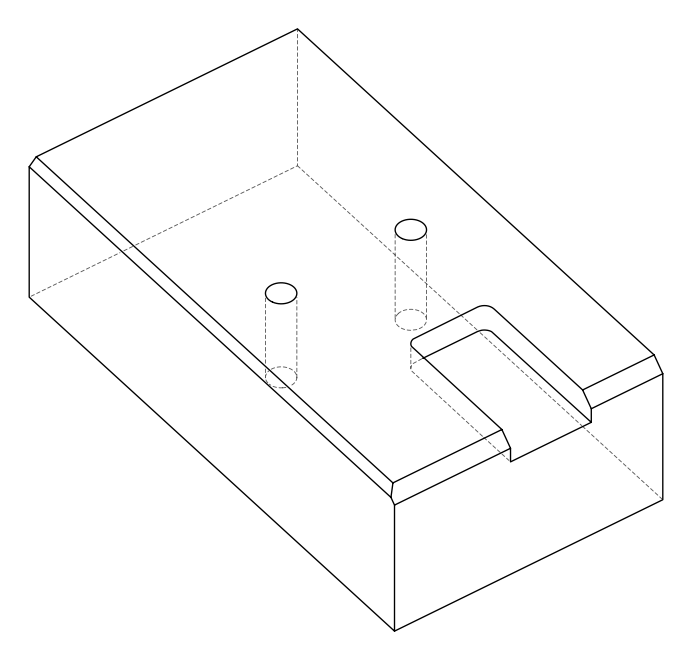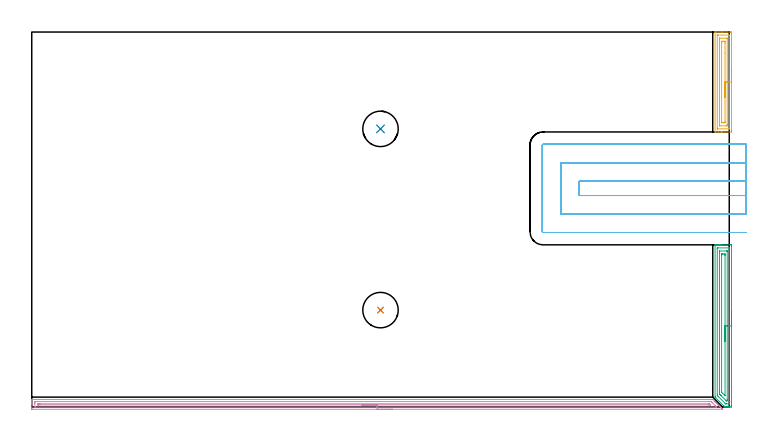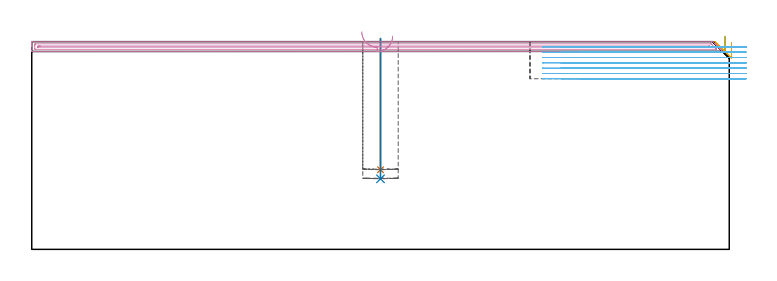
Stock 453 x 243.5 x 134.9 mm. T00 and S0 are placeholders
(PLAN: 6 operations, 2 tool changes, 31.1 min)
(1 INDEXABLE_INSERT_DRILL_BLIND_HOLE_FROM_SOLID | STEP1POCKET | NXT0302_017 | 0.34 min | 34412 mm3)
(2 INDEXABLE_INSERT_DRILL_BLIND_HOLE_FROM_SOLID_1 | STEP1POCKET_1 | NXT0302_017 | 0.37 min | 36862 mm3)
(3 AREA_MILL | FG_CHAMFER_SURFACE | UGT0205_001 | 3.56 min | 6374 mm3)
(4 AREA_MILL_1 | FG_CHAMFER_SURFACE_1 | UGT0205_001 | 10.86 min | 9110 mm3)
(5 AREA_MILL_2 | FG_CHAMFER_SURFACE_2 | UGT0205_001 | 2.33 min | 4062 mm3)
(6 MILL_SLOT | SLOT_PARTIAL_RECTANGULAR | UGT0201_008 | Follow Part, ap 4, ae 75% | 13.65 min | 227132 mm3)
(TOOL NXT0302_017 | Index. Insert Drill 23mm [880-D2300L25-05] | D23 PA176 FL115 Z2)
(TOOL UGT0205_001 | Chamfer Mill 20 x 3 x 45 deg. | D20 FL50 Z2)
(TOOL UGT0201_008 | End Mill 16 mm | D16 FL32 Z4)
(OP 1 INDEXABLE_INSERT_DRILL_BLIND_HOLE_FROM_SOLID)
G17 G21 G94 G90
T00 M6
G54
G17 G0 G90 X226.5 Y62.9 S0 M3
G43 Z144.9 H1
G94 G81 G98 Z51.7 F250. R136.9
G80
M5
M2
(OP 2 INDEXABLE_INSERT_DRILL_BLIND_HOLE_FROM_SOLID_1)
G17 G21 G94 G90
T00 M6
G54
G17 G0 G90 X226.5 Y180.6 S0 M3
G43 Z144.9 H1
G94 G81 G98 Z45.8 F250. R136.9
G80
M5
M2
(OP 3 AREA_MILL)
G17 G21 G94 G90
T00 M6
G54
G17 G0 G90 X454.5 Y62.65 S1061 M3
G43 Z144.9 H0
Z134.2
G94 G1 Y62.612 Z133.328 F250.
Y62.498 Z132.464
Y62.309 Z131.612
Y62.047 Z130.78
Y61.713 Z129.974
Y61.31 Z129.2
Y60.842 Z128.464
Y60.31 Z127.772
Y59.721 Z127.129
Y59.078 Z126.54
Y58.386 Z126.009
Y57.65 Z125.54
Y56.876 Z125.137
Y56.07 Z124.803
Y55.238 Z124.541
Y54.387 Z124.352
Y53.522 Z124.238
Y52.65 Z124.2
Y0.973
X454.499 Y0.574 Z124.201
X454.493 Y0.089 Z124.202
X454.49 Y0.008 Z124.205
X454.012 Y0. Z124.682
X453.384 Z125.313
X453.128 Z125.569
X452.5 Z126.197
X452.244 Z126.452
X451.733 Z126.966
X451.36 Z127.339
X450.593 Z128.107
X450.284 Z128.416
X450.239 Y0.002 Z128.461
X450.193 Y0.01 Z128.505
X450.034 Y0.165 Z128.662
X449.592 Y0.608 Z129.108
X444.273 Y5.927 Z134.427
X443.89 Y6.311 Z134.808
X443.806 Y6.399 Z134.892
X443.8 Y6.805 Z134.9
Y105.171
X443.803 Y105.291 Z134.888
X443.812 Y105.293 Z134.879
X444.082 Y105.3 Z134.617
X444.799 Z133.9
X445.545 Z133.155
X446.056 Z132.64
X446.311 Z132.385
X446.94 Z131.757
X447.196 Z131.502
X447.824 Z130.87
X453.443 Z125.254
X454.012 Y105.296 Z124.685
X454.491 Y105.292 Z124.206
X454.494 Y105.211 Z124.203
X454.499 Y104.726 Z124.201
X454.5 Y104.235 Z124.2
Y52.65
X453.086 Z125.614
Y2.354
X453.083 Y2.142 Z125.617
X453.081 Y2.038 Z125.619
X453.079 Y2.018 Z125.621
X453.047 Y2.01 Z125.653
X452.947 Y2.007 Z125.753
X452.595 Y2.001 Z126.105
X451.36 Z127.34
X450.824 Y2.004 Z127.876
X450.654 Y2.01 Z128.046
X450.476 Y2.18 Z128.224
X450.297 Y2.354 Z128.403
X445.845 Y6.805 Z132.855
X445.632 Y7.024 Z133.068
X445.221 Y7.446 Z133.479
X445.215 Y7.652 Z133.485
Y7.695
X445.214 Y102.946 Z133.486
X445.217 Y103.158 Z133.483
X445.219 Y103.263 Z133.481
X445.22 Y103.282 Z133.48
X445.253 Y103.29 Z133.447
X445.352 Y103.293 Z133.348
X445.705 Y103.299 Z132.995
X452.777 Z125.923
X452.975 Y103.294 Z125.725
X453.055 Y103.29 Z125.645
X453.079 Y103.285 Z125.621
X453.081 Y103.25 Z125.619
X453.084 Y103.163 Z125.616
X453.086 Y102.989 Z125.614
Y102.946
Y52.65
X451.671 Z127.029
Y4.711
X451.67 Y4.135 Z127.03
X451.668 Y4.057 Z127.032
X451.665 Y4.02 Z127.035
X451.661 Y4.01 Z127.039
X451.627 Y4.007 Z127.073
X451.493 Y4.001 Z127.207
X451.36 Y4.002 Z127.34
X451.227 Y4.005 Z127.473
X451.138 Y4.01 Z127.562
X451.091 Y4.02 Z127.609
X451.066 Y4.041 Z127.634
X450.966 Y4.135 Z127.734
X447.824 Y7.275 Z130.876
X447.404 Y7.695 Z131.296
X446.94 Y8.165 Z131.76
X446.732 Y8.38 Z131.968
X446.635 Y8.486 Z132.065
X446.633 Y8.586 Z132.067
X446.63 Y8.897 Z132.07
X446.629 Y9.476 Z132.071
X446.628 Y9.789 Z132.072
X446.629 Y100.589 Z132.071
X446.63 Y101.165 Z132.07
X446.632 Y101.243 Z132.068
X446.635 Y101.28 Z132.065
X446.639 Y101.29 Z132.061
X446.673 Y101.293 Z132.027
X446.807 Y101.299 Z131.893
X451.36 Y101.3 Z127.34
X451.494 Y101.298 Z127.206
X451.583 Y101.295 Z127.117
X451.652 Y101.29 Z127.048
X451.665 Y101.281 Z127.035
X451.667 Y101.269 Z127.033
X451.669 Y101.165 Z127.031
X451.671 Y100.852 Z127.029
Y52.65
X450.257 Z128.443
Y7.482
X450.255 Y7.375 Z128.445
X450.253 Y7.323 Z128.447
X450.252 Y7.311 Z128.448
X450.24 Y7.321 Z128.46
X449.855 Y7.695 Z128.845
X448.708 Y8.842 Z129.992
X448.083 Y9.476 Z130.617
X448.049 Y9.522 Z130.651
X448.047 Y9.56 Z130.653
X448.045 Y9.643 Z130.655
X448.043 Y9.811 Z130.657
Y10.146
Y98.495
X448.045 Y99.163 Z130.655
X448.047 Y99.26 Z130.653
X448.049 Y99.282 Z130.651
X448.06 Y99.29 Z130.64
X448.108 Y99.293 Z130.592
X448.308 Y99.297 Z130.392
X448.708 Y99.3 Z129.992
X448.792 Z129.908
X449.676 Z129.024
X450.019 Y99.299 Z128.681
X450.19 Y99.297 Z128.51
X450.232 Y99.294 Z128.468
X450.249 Y99.29 Z128.451
X450.251 Y99.28 Z128.449
X450.253 Y99.223 Z128.447
X450.257 Y98.716 Z128.443
Y98.495
Y52.65
Y51.778 Z128.481
Y50.914 Z128.595
Y50.062 Z128.783
Y49.23 Z129.046
Y48.424 Z129.38
Y47.65 Z129.782
Y46.914 Z130.251
Y46.222 Z130.782
Y45.579 Z131.372
Y44.99 Z132.015
Y44.459 Z132.707
Y43.99 Z133.443
Y43.587 Z134.217
Y43.253 Z135.023
Y42.991 Z135.855
Y42.802 Z136.706
Y42.688 Z137.571
Y42.65 Z138.443
G0 Z144.9
M5
M2
(OP 4 AREA_MILL_1)
G17 G21 G94 G90
T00 M6
G54
G17 G0 G90 X234.35 Y-1.5 S1061 M3
G43 Z144.9 H0
Z138.5
G94 G1 X234.312 Z137.628 F250.
X234.198 Z136.764
X234.009 Z135.912
X233.747 Z135.08
X233.413 Z134.274
X233.01 Z133.5
X232.541 Z132.764
X232.01 Z132.072
X231.421 Z131.429
X230.778 Z130.84
X230.086 Z130.308
X229.35 Z129.84
X228.576 Z129.437
X227.77 Z129.103
X226.938 Z128.841
X226.086 Z128.652
X225.222 Z128.538
X224.35 Z128.5
X0.615
X0.081 Y-1.494 Z128.504
X0.008 Y-1.491 Z128.505
X0. Y-0.963 Z129.034
Y1.7 Z131.694
Y2.252 Z132.249
Y2.588 Z132.584
Y3.14 Z133.136
Y3.475 Z133.47
Y4.495 Z134.494
X0.008 Y4.866 Z134.858
X0.01 Y4.897 Z134.888
X0.169 Y4.9 Z134.9
X441.833
X442.304 Y4.893 Z134.893
X442.352 Y4.847 Z134.847
X442.394 Y4.807 Z134.805
X443.431 Y3.771 Z133.767
X443.536 Y3.664 Z133.664
X443.619 Y3.581 Z133.581
X443.727 Y3.475 Z133.471
X443.83 Y3.37 Z133.37
X443.917 Y3.284 Z133.283
X444.023 Y3.179 Z133.175
X444.124 Y3.076 Z133.076
X444.214 Y2.986 Z132.985
X444.318 Y2.883 Z132.879
X444.418 Y2.782 Z132.782
X444.512 Y2.688 Z132.688
X444.614 Y2.588 Z132.584
X444.712 Y2.488 Z132.488
X444.81 Y2.391 Z132.39
X444.91 Y2.292 Z132.288
X445.006 Y2.194 Z132.194
X445.107 Y2.093 Z132.092
X445.206 Y1.996 Z131.992
X445.3 Y1.9 Z131.899
X445.405 Y1.795 Z131.795
X445.5 Y1.702 Z131.698
X445.594 Y1.606 Z131.605
X445.703 Y1.497 Z131.497
X445.798 Y1.404 Z131.4
X445.888 Y1.312 Z131.311
X446.001 Y1.2 Z131.199
X446.094 Y1.108 Z131.104
X446.182 Y1.018 Z131.017
X446.298 Y0.902 Z130.901
X446.389 Y0.812 Z130.808
X446.476 Y0.724 Z130.723
X446.596 Y0.604 Z130.604
X446.685 Y0.517 Z130.513
X446.77 Y0.43 Z130.429
X446.894 Y0.307 Z130.306
X446.981 Y0.221 Z130.217
X447.064 Y0.136 Z130.135
X447.191 Y0.009 Z130.008
X447.277 Y-0.075 Z129.921
X447.359 Y-0.158 Z129.841
X447.489 Y-0.289 Z129.71
X447.573 Y-0.371 Z129.625
X447.653 Y-0.452 Z129.547
X447.787 Y-0.587 Z129.413
X447.869 Y-0.667 Z129.329
X447.947 Y-0.746 Z129.253
X448.085 Y-0.884 Z129.115
X448.164 Y-0.963 Z129.033
X448.391 Y-1.191 Z128.809
X448.607 Y-1.407 Z128.592
X448.68 Y-1.483 Z128.516
X448.683 Y-1.495 Z128.504
X448.68 Y-1.499 Z128.499
X224.35 Y-1.5 Z128.5
Y-0.086 Z129.914
X2.402
X2.01 Y-0.075 Z129.925
X2.002 Y0.322 Z130.322
X2. Y2.099 Z132.099
Y2.588 Z132.588
X2.002 Y2.985 Z132.985
X2.01 Y3.475 Z133.475
X2.391 Y3.486 Z133.486
X2.402
X440.939 Y3.485 Z133.485
X441.263 Y3.475 Z133.475
X441.833 Y2.916 Z132.916
X443.938 Y0.812 Z130.812
X444.512 Y0.236 Z130.236
X444.813 Y-0.075 Z129.925
X444.522 Y-0.085 Z129.915
X444.512 Y-0.086 Z129.914
X224.35
Y1.328 Z131.328
X4.561 Y1.329 Z131.329
X4.188 Y1.331 Z131.331
X4.064 Y1.333 Z131.333
X4.023 Y1.335 Z131.335
X4.01 Y1.346 Z131.346
X4.007 Y1.389 Z131.389
X4.003 Y1.513 Z131.513
X4.001 Y1.7 Z131.7
X4.003 Y1.884 Z131.884
X4.011 Y2.064 Z132.064
X4.188 Y2.067 Z132.067
X4.708 Y2.07 Z132.07
X5.081 Y2.071 Z132.071
X5.6 Y2.072 Z132.072
X439.673 Y2.071 Z132.071
X440.046 Y2.069 Z132.069
X440.17 Y2.067 Z132.067
X440.212 Y2.065 Z132.065
X440.248 Y2.041 Z132.041
X440.319 Y1.974 Z131.974
X440.598 Y1.7 Z131.7
X440.939 Y1.355 Z131.355
X440.95 Y1.335 Z131.335
X440.939 Y1.334 Z131.334
X440.419 Y1.33 Z131.33
X440.046 Y1.329 Z131.329
X439.527 Y1.328 Z131.328
X224.35
X223.478 Z131.366
X222.613 Z131.48
X221.762 Z131.669
X220.93 Z131.932
X220.124 Z132.265
X219.35 Z132.668
X218.614 Z133.137
X217.922 Z133.668
X217.279 Z134.257
X216.69 Z134.901
X216.158 Z135.593
X215.69 Z136.328
X215.287 Z137.102
X214.953 Z137.908
X214.691 Z138.74
X214.502 Z139.592
X214.388 Z140.457
X214.35 Z141.328
G0 Z144.9
M5
M2
(OP 5 AREA_MILL_2)
G17 G21 G94 G90
T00 M6
G54
G17 G0 G90 X454.5 Y221.05 S1061 M3
G43 Z144.9 H0
Z134.2
G94 G1 Y221.012 Z133.328 F250.
Y220.898 Z132.464
Y220.709 Z131.612
Y220.447 Z130.78
Y220.113 Z129.974
Y219.71 Z129.2
Y219.242 Z128.464
Y218.71 Z127.772
Y218.121 Z127.129
Y217.478 Z126.54
Y216.786 Z126.008
Y216.05 Z125.54
Y215.276 Z125.137
Y214.47 Z124.803
Y213.638 Z124.541
Y212.786 Z124.352
Y211.922 Z124.238
Y211.05 Z124.2
Y179.126
X454.495 Y178.723 Z124.202
X454.491 Y178.61 Z124.205
X454.372 Y178.6 Z124.324
X448.708 Z129.986
X447.989 Z130.709
X447.824 Z130.874
X446.056 Z132.641
X443.98 Y178.601 Z134.718
X443.805 Y178.61 Z134.892
X443.8 Y178.683 Z134.9
Y243.417
X443.805 Y243.49 Z134.892
X443.982 Y243.5 Z134.716
X447.989 Z130.709
X448.708 Z129.986
X453.653 Z125.044
X454.012 Y243.497 Z124.684
X454.491 Y243.492 Z124.205
X454.493 Y243.457 Z124.203
X454.499 Y242.974 Z124.201
X454.5 Y242.485 Z124.2
Y211.05
X453.086 Z125.614
Y180.9
X453.083 Y180.689 Z125.617
X453.081 Y180.637 Z125.619
X453.08 Y180.618 Z125.62
X453.04 Y180.61 Z125.66
X452.841 Y180.605 Z125.859
X452.542 Y180.601 Z126.158
X445.47 Z133.23
X445.312 Y180.605 Z133.388
X445.263 Y180.609 Z133.437
X445.221 Y180.616 Z133.479
X445.214 Y180.9 Z133.486
Y241.2
X445.217 Y241.411 Z133.483
X445.219 Y241.463 Z133.481
X445.22 Y241.482 Z133.48
X445.26 Y241.49 Z133.44
X445.459 Y241.495 Z133.241
X445.758 Y241.499 Z132.942
X452.83 Z125.87
X452.988 Y241.495 Z125.712
X453.037 Y241.491 Z125.663
X453.079 Y241.484 Z125.621
X453.086 Y241.2 Z125.614
Y211.05
X451.672 Z127.028
X451.671 Y183.248 Z127.029
X451.669 Y182.673 Z127.031
X451.667 Y182.635 Z127.033
X451.666 Y182.621 Z127.034
X451.65 Y182.61 Z127.05
X451.506 Y182.603 Z127.194
X451.433 Y182.6 Z127.267
X446.94 Z131.76
X446.867 Y182.602 Z131.833
X446.721 Y182.607 Z131.979
X446.634 Y182.611 Z132.066
X446.633 Y182.63 Z132.067
X446.631 Y182.673 Z132.069
X446.629 Y182.985 Z132.071
Y238.852
X446.631 Y239.427 Z132.069
X446.633 Y239.465 Z132.067
X446.635 Y239.479 Z132.065
X446.65 Y239.49 Z132.05
X446.794 Y239.497 Z131.906
X446.867 Y239.5 Z131.833
X451.36 Z127.34
X451.433 Y239.498 Z127.267
X451.579 Y239.493 Z127.121
X451.665 Y239.489 Z127.035
X451.667 Y239.47 Z127.033
X451.669 Y239.427 Z127.031
X451.671 Y239.115 Z127.029
X451.672 Y211.05 Z127.028
X450.257 Z128.443
Y185.333
X450.254 Y184.669 Z128.446
X450.251 Y184.624 Z128.449
X450.249 Y184.61 Z128.451
X450.231 Y184.608 Z128.469
X450.14 Y184.603 Z128.56
X449.958 Y184.601 Z128.742
X449.592 Y184.6 Z129.108
X448.555 Z130.145
X448.278 Y184.602 Z130.422
X448.14 Y184.605 Z130.56
X448.072 Y184.61 Z130.628
X448.049 Y184.615 Z130.651
X448.048 Y184.637 Z130.652
X448.044 Y185.113 Z130.656
X448.043 Y193.287 Z130.657
Y236.767
X448.046 Y237.431 Z130.654
X448.049 Y237.476 Z130.651
X448.051 Y237.49 Z130.649
X448.069 Y237.492 Z130.631
X448.16 Y237.497 Z130.54
X448.342 Y237.499 Z130.358
X448.708 Y237.5 Z129.992
X449.745 Z128.955
X450.022 Y237.498 Z128.678
X450.16 Y237.495 Z128.54
X450.228 Y237.49 Z128.472
X450.251 Y237.485 Z128.449
X450.252 Y237.463 Z128.448
X450.256 Y236.987 Z128.444
X450.257 Y229.837 Z128.443
Y211.05
Y210.178 Z128.481
Y209.314 Z128.595
Y208.462 Z128.783
Y207.63 Z129.046
Y206.824 Z129.38
Y206.05 Z129.782
Y205.314 Z130.251
Y204.622 Z130.782
Y203.979 Z131.372
Y203.39 Z132.015
Y202.858 Z132.707
Y202.39 Z133.443
Y201.987 Z134.217
Y201.653 Z135.022
Y201.391 Z135.854
Y201.202 Z136.706
Y201.088 Z137.571
Y201.05 Z138.443
G0 Z144.9
M5
M2
(OP 6 MILL_SLOT)
G17 G21 G94 G90
T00 M6
G54
G17 G0 G90 X464. Y146.603 S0 M3
G43 Z144.9 H0
Z131.457
G94 G1 X461. Y146.6 F250.
X355.6 F500.
Y137.3
X461.
X464. Y137.297 F250.
Y158.607
X461. Y158.6
X343.6 F500.
Y125.3
X461.
X464. Y125.293 F250.
X463.973 Y170.6
X460.973
X332.2 F500.
G3 X331.6 Y170. R0.6
G1 Y113.9
G3 X332.2 Y113.3 R0.6
G1 X460.973
X463.973 F250.
G0 X464. Y146.6 Z128.014
G1 X461.
X355.6 F500.
Y137.3
X461.
X464. F250.
Y158.6
X461.
X343.6 F500.
Y125.3
X461.
X464. F250.
Y170.6
X461.
X332.2 F500.
G3 X331.6 Y170. R0.6
G1 Y113.9
G3 X332.2 Y113.3 R0.6
G1 X461.
X464. F250.
G0 Y146.6 Z124.571
G1 X461.
X355.6 F500.
Y137.3
X461.
X464. F250.
Y158.6
X461.
X343.6 F500.
Y125.3
X461.
X464. F250.
Y170.6
X461.
X332.2 F500.
G3 X331.6 Y170. R0.6
G1 Y113.9
G3 X332.2 Y113.3 R0.6
G1 X461.
X464. F250.
G0 Y146.6 Z121.129
G1 X461.
X355.6 F500.
Y137.3
X461.
X464. F250.
Y158.6
X461.
X343.6 F500.
Y125.3
X461.
X464. F250.
Y170.6
X461.
X332.2 F500.
G3 X331.6 Y170. R0.6
G1 Y113.9
G3 X332.2 Y113.3 R0.6
G1 X461.
X464. F250.
G0 Y146.6 Z117.686
G1 X461.
X355.6 F500.
Y137.3
X461.
X464. F250.
Y158.6
X461.
X343.6 F500.
Y125.3
X461.
X464. F250.
Y170.6
X461.
X332.2 F500.
G3 X331.6 Y170. R0.6
G1 Y113.9
G3 X332.2 Y113.3 R0.6
G1 X461.
X464. F250.
G0 Y146.6 Z114.243
G1 X461.
X355.6 F500.
Y137.3
X461.
X464. F250.
Y158.6
X461.
X343.6 F500.
Y125.3
X461.
X464. F250.
Y170.6
X461.
X332.2 F500.
G3 X331.6 Y170. R0.6
G1 Y113.9
G3 X332.2 Y113.3 R0.6
G1 X461.
X464. F250.
G0 Y146.6 Z110.8
G1 X461.
X355.6 F500.
Y137.3
X461.
X464. F250.
Y158.6
X461.
X343.6 F500.
Y125.3
X461.
X464. F250.
Y170.6
X461.
X332.2 F500.
G3 X331.6 Y170. R0.6
G1 Y113.9
G3 X332.2 Y113.3 R0.6
G1 X461.
X464. F250.
G0 Z144.9
M5
M2
